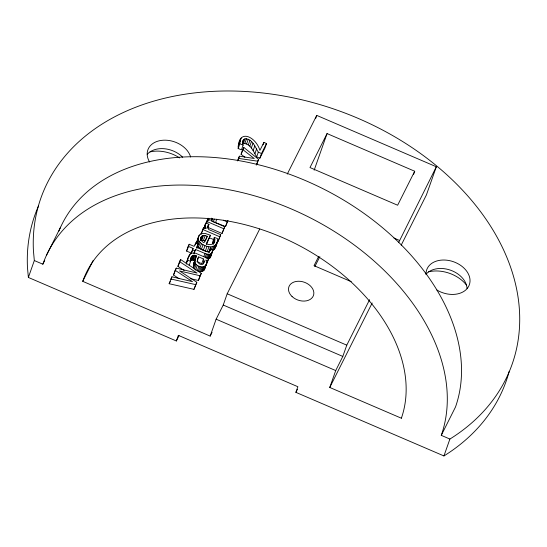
<?xml version="1.0" encoding="UTF-8"?>
<svg xmlns="http://www.w3.org/2000/svg" width="547" height="547" viewBox="0 0 547 547"><rect width="100%" height="100%" fill="white"/><g stroke="black" fill="none" stroke-linecap="round" stroke-linejoin="round"><path stroke-width="0.82" d="M196.4 255.934L194.971 260.543L195.327 263.257L193.659 267.989L193.604 263.825L196.4 255.934C193.939 254.136 190.924 255.975 190.657 258.861M245.015 138.788C242.424 139.635 242.287 142.917 243.135 145.078L241.466 149.81L238.171 148.538C238.321 127.731 255.969 136.846 259.907 150.377L263.893 142.432L266.505 143.553L264.837 148.285L259.832 158.254L256.639 156.886C253.48 151.751 250.629 143.287 243.347 143.519L245.015 138.788C252.297 138.555 255.141 147.02 258.307 152.155L261.493 153.522L259.832 158.254M238.171 148.538L239.839 143.806L240.106 140.223M217.344 242.068L214.985 245.665L213.316 250.396C216.202 247.347 217.72 242.786 217.501 238.581L214.308 237.357L212.646 242.089L213.159 244.208L214.821 239.477L214.308 237.357M198.684 236.126L196.496 243.394L198.684 236.126L200.147 234.328L202.342 233.425L205.234 233.453L210.424 235.265L206.205 243.661C209.617 245.87 215.532 244.331 214.821 239.477M189.194 265.295L190.582 261.35L191.211 257.281M215.675 246.8L217.535 240.837M186.219 264.16L188.688 256.181L190.014 254.198L191.785 253.083L195.457 253.165L208.639 258.731L205.952 265.486L208.639 258.731M211.238 254.608L210.11 257.828L207.942 259.1L209.61 254.376L211.778 253.097L212.899 249.876L210.26 248.885L208.872 252.83M210.26 248.885L209.986 250.758L209.159 251.764L208.058 252.017L196.496 247.394L198.383 243.641L196.004 242.615L194.117 246.369L189.221 244.263L188.195 246.3L186.527 251.032L191.429 253.138L193.091 248.406L188.195 246.3M207.559 228.256L208.947 224.311L205.952 223.026L205.214 225.672L206.198 228.461L203.662 227.374L200.975 234.143L201.993 232.099M204.154 262.054C201.816 268.317 194.404 261.247 198.691 256.919L203.422 258.957L204.127 261.035L203.6 263.633M208.947 224.311L207.915 226.335L208.605 229.494L220.714 234.697L218.021 241.466L220.714 234.697M207.621 260.755L205.802 259.975C208.544 263.914 204.175 268.543 199.997 266.656L198.335 271.387C201.385 272.625 205.734 270.546 204.858 266.813M28.376 277.445L34.324 260.55L33.429 250.731A249.835 181.522 19.4 0 1 364.138 121.017A249.835 181.522 19.4 0 1 449.894 439.05L443.938 455.945L295.893 392.349L297.876 386.722L178.329 335.345L176.346 340.972L28.376 277.445L27.48 267.627A249.835 181.522 19.4 0 1 38.577 205.809M201.296 273.343L200.079 275.763L179.56 270.943L196.817 282.259L193.959 289.356L169.153 283.722L171.929 276.789L192.462 281.657L175.19 270.3L176.284 268.119L197.002 273.056L179.546 261.623L180.606 259.517L201.296 273.343L198.417 280.495L190.206 278.567M171.095 279.155L171.929 276.789M179.047 278.669L173.522 275.032L175.19 270.3M176.284 268.119L173.522 275.032M184.168 270.471L177.884 266.355L179.546 261.623M178.937 264.249L180.606 259.517M187.553 248.994L189.221 244.263M188.688 256.181L186.247 263.114L187.908 259.586M189.187 256.564L190.014 254.198M191.012 253.726L193.091 248.406M195.17 244.981L196.004 242.615M191.908 256.174L190.247 260.898L191.771 259.975L194.732 260.666L193.604 263.825M197.946 239.06L199.334 235.114M191.19 260.146L192.859 255.415M197.064 243.887L198.452 239.948L198.164 238.663M193.946 253.172L195.47 249.432L206.294 254.013L209.61 254.376M191.771 259.975L193.44 255.244M194.082 253.37L195.47 249.432M202.274 231.313L203.662 227.374M192.448 259.948L194.117 255.217M198.452 239.948L199.115 241.248L197.446 245.979C200.106 249.548 204.653 251.435 209.009 251.736L210.677 247.005L214.985 245.665M196.722 248.365L198.383 243.641M204.086 227.819L205.453 223.812M204.045 228.078L205.713 223.354M200.434 238.841C200.715 235.36 204.694 234.793 207.231 236.304L206.116 239.456M204.564 226.971L205.952 223.026M205.829 223.771L207.682 219.368L209.576 220.174L208.975 218.95L208.421 220.523M200.346 239.695L201.46 236.543M204.38 228.037L205.214 225.672M193.248 260.092L194.91 255.36M207.21 220.571L208.045 218.205M206.294 223.306L208.024 218.39M200.359 240.755L202.021 236.024M198.445 247.23L200.113 242.499L199.115 241.248M204.981 228.482L205.535 226.902M202.691 235.695L201.022 240.427L203.463 240.372L205.563 241.036M194.185 260.434L195.853 255.702M201.795 240.263L203.463 235.531M193.303 265.268L194.971 260.543M193.303 266.621L194.964 261.89M199.751 248.386L201.419 243.654L200.113 242.499M207.648 227.032L208.202 225.46M207.703 227.224L208.537 224.858M203.463 240.372L205.132 235.641M210.8 220.516L211.627 218.15M211.347 220.325L211.901 218.745M194.431 269.151L196.1 264.42L195.327 263.257M197.187 261.234L198.691 256.919M201.371 249.432L203.04 244.7L201.419 243.654M212.564 218.711L211.73 221.077L225.501 226.581L227.914 220.598M240.543 139.075L238.437 144.955M238.184 146.268L239.853 141.536M239.518 142.781L241.186 138.049M195.607 270.143L197.276 265.411L196.1 264.42M213.433 221.473L214.267 219.108M203.299 250.376L204.968 245.651L203.04 244.7M197.18 270.977L198.848 266.245L197.276 265.411M242.547 141.946L243.107 140.374M242.499 143.314L243.887 139.376M210.424 235.265L206.458 244.577M205.344 251.135L207.012 246.403L210.677 247.005M215.641 222.349L216.749 219.19M237.494 160.75L239.429 156.175L254.259 158.514L242.752 149.57L243.818 147.444L258.574 159.341L256.905 164.073M203.812 256.646L204.92 253.493M237.767 160.907L239.429 156.175M203.422 258.957L201.754 263.681L197.023 261.651M199.505 271.62L201.166 266.888M244.919 157.283L241.083 154.302L242.752 149.57M244.83 143.451L246.492 138.719M205.187 257.165L206.294 254.013M243.818 147.444L241.083 154.302M193.959 289.356L196.817 282.259M207.245 251.586L208.913 246.854M203.019 264.194L204.127 261.035M200.626 271.688L202.287 266.957M206.151 258.273L207.539 254.334M198.417 280.495L200.079 275.763M201.631 271.585L203.293 266.854M246.601 143.957L248.263 139.225M202.54 271.305L204.209 266.58M209.433 252.071L210.267 249.705M207.251 258.396L208.639 254.451M212.947 242.984L214.609 238.253M203.334 270.881L205.002 266.15M203.983 270.321L205.645 265.589M211.183 250.006L212.298 246.854M204.448 269.63L206.609 263.394M248.317 144.9L249.986 140.169M213.672 244.03L214.786 240.878M208.79 258.84L210.451 254.109M209.508 258.416L211.176 253.685M212.352 250.341L213.74 246.403M210.11 257.828L212.899 249.876M210.588 257.076L212.674 251.196M249.808 146.152L251.476 141.42M214.356 249.377L216.024 244.646M215.183 248.071L216.851 243.34M251.326 147.977L252.994 143.246M207.32 227.135L222.041 233.46L224.735 226.69L212.004 221.22L211.231 219.176M224.735 226.69L222.041 233.46M225.501 226.581L227.846 220.496M253.117 150.637L254.779 145.905M254.909 153.673L256.577 148.941M256.639 156.886L258.307 152.155M263.059 144.798L263.893 142.432M256.263 165.119L258.574 159.341M93.195 260.454L82.713 281.329L210.171 336.09L216.12 319.195L223.231 305.035L227.196 293.773L259.722 228.974M315.605 118.617L316.74 115.396L436.335 166.767L426.414 194.923L401.204 245.152M314.169 170.185L327.065 133.577L414.708 171.245L413.587 174.425M401.409 418.229L329.766 387.461L335.714 370.565L342.812 356.425L346.777 345.164L369.594 299.681M398.572 242.683L436.335 166.767M196.578 242.123L197.672 239.846M200.995 237.268C199.826 239.538 202.062 241.815 204.004 242.718L207.231 236.304M46.358 255.538L60.58 227.203M34.324 260.55L42.857 264.208L44.724 260.481M169.153 283.722L170.261 281.52M177.884 266.355L178.589 264.953M186.527 251.032L187.211 249.671M261.493 153.522L266.505 143.553M176.346 340.972L178.999 335.694M287.271 174.09L316.74 115.396M210.171 336.09L212.079 332.282M327.065 133.577L309.992 167.56L397.635 205.228L414.708 171.245M318.621 256.543L314.033 265.671L351.277 281.678M314.881 266.512L319.851 256.625M295.893 392.349L297.411 389.334M329.766 387.461L372.172 302.99M449.894 439.05L441.272 435.35L455.494 407.016A217.248 148.538 26.7 0 0 309.233 182.219A217.248 148.538 26.7 0 0 58.891 231.101M238.321 158.384L257.651 161.174M170.821 278.991L195.628 284.625M198.848 266.245L199.997 266.656M204.968 245.651L207.012 246.403M187.607 260.215L190.582 261.35M239.839 143.806L243.135 145.078M393.949 238.041L399.378 240.379M223.374 220.222L227.162 221.85M206.657 221.405L223.709 228.728M202.636 229.412L219.689 236.735M209.494 237.808L214.144 239.805M192.4 249.788L194.78 250.806M227.196 293.773L346.777 345.164M223.231 305.035L342.812 356.425M216.12 319.195L335.714 370.565M206.916 221.542L206.964 222.567M509.216 371.276A249.835 181.522 19.4 0 1 443.938 455.945M428.581 271.818A30.413 22.099 19.4 0 1 466.536 285.131M150.042 151.888A30.413 22.099 19.4 0 1 179.601 157.919M426.058 274.368A22.591 16.417 19.4 0 1 451.425 261.09A22.591 16.417 19.4 0 1 468.758 286.129A22.591 16.417 19.4 0 1 436.889 290.019M149.598 162.015A22.591 16.417 19.4 0 1 161.666 140.36A22.591 16.417 19.4 0 1 190.623 157.003M426.099 274.17A22.591 16.417 19.4 0 1 450.482 270.177A22.591 16.417 19.4 0 1 467.049 288.529M147.232 154.322A22.591 16.417 19.4 0 1 182.657 157.215M42.857 264.208A217.248 148.538 26.7 0 1 291.599 209.07A217.248 148.538 26.7 0 1 441.272 435.35M82.747 281.343A173.775 118.815 26.8 0 1 281.315 237.049A173.775 118.815 26.8 0 1 401.375 418.216M292.036 296.488A13.032 9.47 19.4 0 0 313.369 295.756A13.032 9.47 19.4 0 0 298.115 281.247A13.032 9.47 19.4 0 0 292.036 296.488"/></g></svg>
